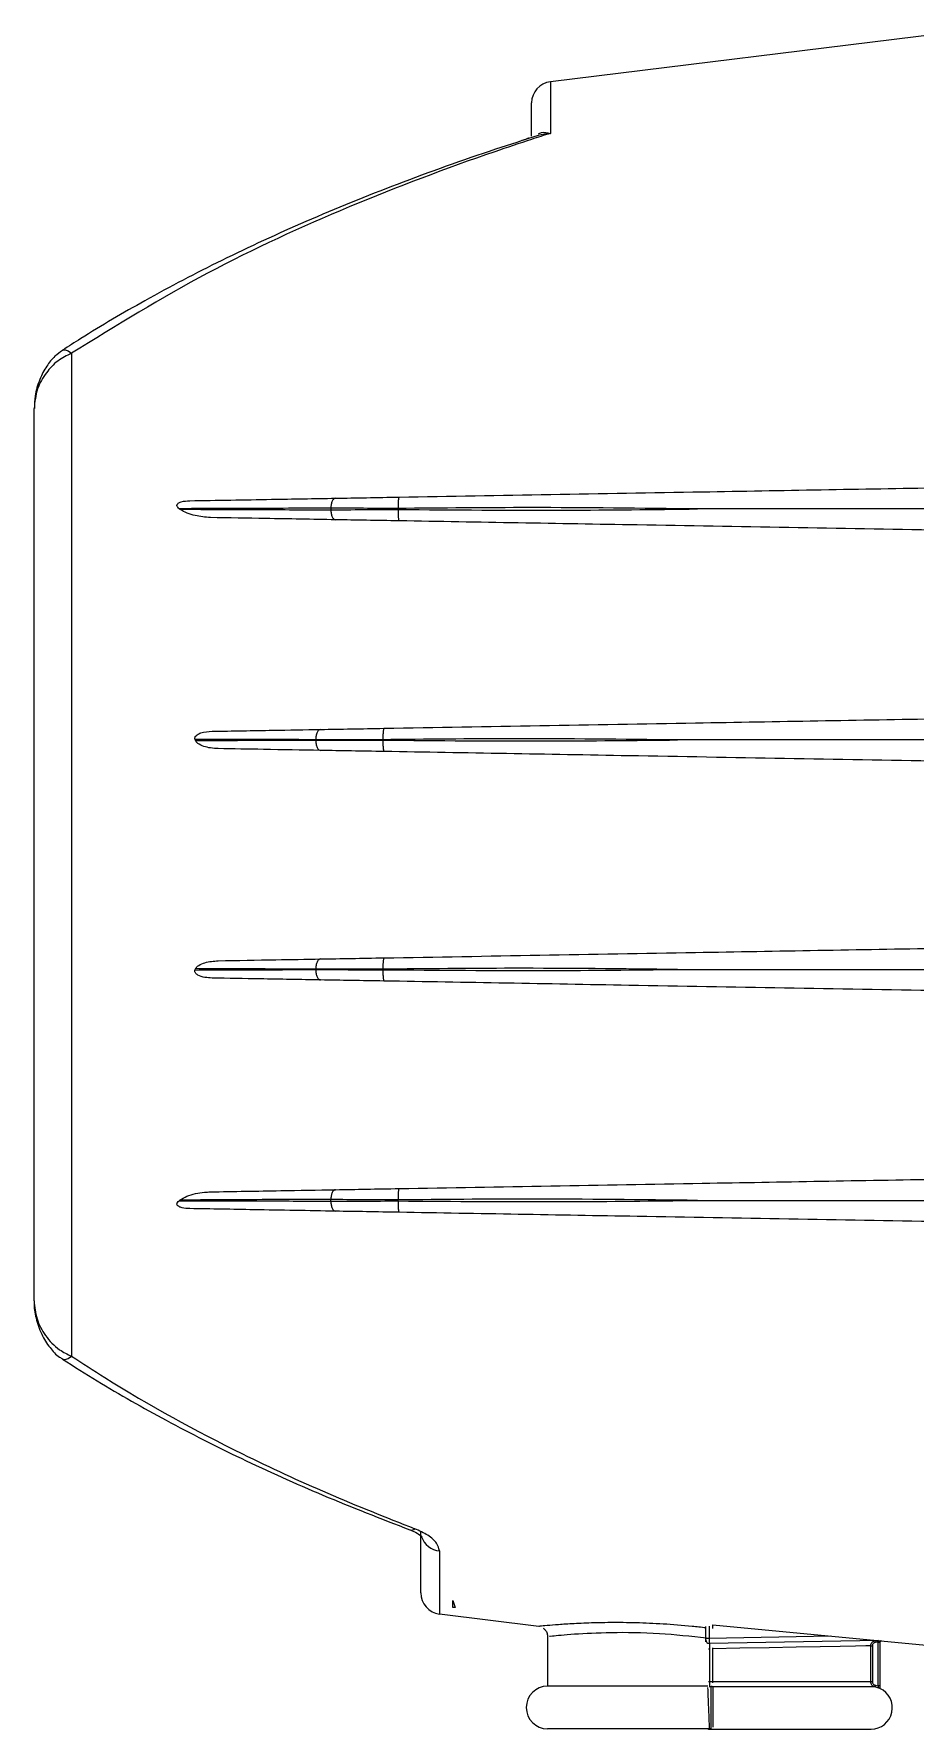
# Model space of a CAD drawing. Extents: x 11 to 120, y 2 to 94.
# Drawn here: x 11.314 to 13.794, y 38.008 to 42.779 of the extents above; entities that cross this region are included whole.
import ezdxf

# ---------------------------------------------------------------- set-up
doc = ezdxf.new("R2010")
doc.units = 0
doc.header["$MEASUREMENT"] = 0
doc.layers.add('OBJECT', color=7, linetype='CONTINUOUS')

msp = doc.modelspace()

# ---------------------------------------------------------------- linework, layer by layer
at = {"layer": 'OBJECT'}
for p, q in [((13.8648, 42.7793), (12.7675, 42.6446)), ((12.7675, 42.6446), (12.7675, 42.4993)), ((12.7148, 42.492), (12.7148, 42.5851)), ((11.4202, 41.8806), (11.4202, 39.0581)), ((11.3148, 39.2133), (11.3148, 41.7254)), ((12.1499, 41.4447), (12.1499, 41.44)), ((12.339, 41.4438), (12.339, 41.4409)), ((12.1072, 40.7929), (12.1072, 40.7918)), ((12.2963, 40.793), (12.2963, 40.7917)), ((12.1072, 40.1458), (12.1072, 40.1469)), ((12.2963, 40.1457), (12.2963, 40.147)), ((12.1499, 39.494), (12.1499, 39.4987)), ((12.339, 39.4949), (12.339, 39.4978)), ((12.4028, 38.3919), (12.4028, 38.5647)), ((12.4555, 38.5101), (12.4555, 38.3324)), ((12.4928, 38.3706), (12.4997, 38.351)), ((12.4928, 38.351), (12.4928, 38.3706)), ((12.4555, 38.3324), (12.735, 38.2981)), ((12.4997, 38.351), (12.4928, 38.351)), ((12.7598, 38.269), (12.7598, 38.1293)), ((13.2048, 38.2645), (13.2048, 38.2974)), ((13.2048, 38.2645), (13.2141, 38.2645)), ((13.2048, 38.2595), (13.2048, 38.2645)), ((13.2141, 38.2985), (13.2141, 38.2645)), ((13.2141, 38.2645), (13.557, 38.2705)), ((13.2248, 38.302), (13.8648, 38.2412)), ((13.2248, 38.292), (13.2248, 38.302)), ((13.2129, 38.2345), (13.215, 38.2345)), ((13.6906, 38.2578), (13.215, 38.2495)), ((13.215, 38.2345), (13.215, 38.142)), ((13.2248, 38.139), (13.2248, 38.2376)), ((13.6689, 38.142), (13.6689, 38.2427)), ((13.6689, 38.2427), (13.6738, 38.2427)), ((13.6738, 38.2427), (13.6738, 38.142)), ((13.6899, 38.2528), (13.6836, 38.2527)), ((13.6899, 38.2529), (13.6964, 38.2576)), ((13.6899, 38.2528), (13.6899, 38.2529)), ((13.6899, 38.13), (13.6899, 38.2528)), ((13.6948, 38.2528), (13.6899, 38.2528)), ((13.6997, 38.2579), (13.6948, 38.2529)), ((13.6948, 38.2529), (13.6948, 38.2528)), ((13.6948, 38.2528), (13.6948, 38.13)), ((13.2104, 38.1293), (12.7598, 38.1293)), ((13.2129, 38.142), (13.215, 38.142)), ((13.6809, 38.1273), (13.2148, 38.1273)), ((13.215, 38.142), (13.6689, 38.142)), ((13.2198, 38.1279), (13.2198, 38.1293)), ((13.2212, 38.1283), (13.2198, 38.1283)), ((13.6689, 38.142), (13.6738, 38.142)), ((13.6917, 38.124), (13.6809, 38.1273)), ((13.6818, 38.1322), (13.6899, 38.13)), ((13.6948, 38.13), (13.6899, 38.13)), ((13.2198, 38.0093), (12.7598, 38.0093)), ((13.2147, 38.0085), (13.6698, 38.0085)), ((13.2198, 38.0093), (13.2198, 38.0108))]:
    msp.add_line(p, q, dxfattribs=at)
at = {"layer": 'OBJECT', "flags": 128}
for points in [[(11.3948, 41.8891), (11.3955, 41.8895), (11.402, 41.8903), (11.4105, 41.8873), (11.4202, 41.8806)], [(11.3949, 39.0496), (11.3955, 39.0492), (11.402, 39.0484), (11.4105, 39.0514), (11.4202, 39.0581)], [(13.6689, 38.2427), (13.6555, 38.2424), (13.6266, 38.2419), (13.5832, 38.2411), (13.5267, 38.2401), (13.4593, 38.2389), (13.383, 38.2375), (13.3007, 38.236), (13.2248, 38.2347)], [(13.2099, 38.1259), (13.21, 38.1246), (13.2102, 38.1194), (13.2105, 38.1118), (13.2109, 38.102), (13.2113, 38.0902), (13.2118, 38.0767), (13.2121, 38.0695), (13.2122, 38.0659), (13.2123, 38.064), (13.2124, 38.0631), (13.2124, 38.0627), (13.2124, 38.0624), (13.2124, 38.0623), (13.2124, 38.0622), (13.2124, 38.0622), (13.2124, 38.0622), (13.2124, 38.0622), (13.2124, 38.0622), (13.2124, 38.0622), (13.2124, 38.0622), (13.2124, 38.0622), (13.2124, 38.0622), (13.2126, 38.057), (13.213, 38.0473), (13.2135, 38.0341), (13.2141, 38.02), (13.2144, 38.0127), (13.2146, 38.0092), (13.2147, 38.0094)]]:
    msp.add_lwpolyline(points, dxfattribs=at)
at = {"layer": 'OBJECT'}
for centre, radius, start, end in [((12.7748, 42.5851), 0.06, 97, 180), ((12.3766, 38.5828), 0.0142, 253.0904, 312.374), ((12.4608, 38.5688), 0.0589, 198.9193, 264.833), ((12.4628, 38.3919), 0.06, 180, 263), ((13.2148, 38.2595), 0.01, 180, 271), ((13.7561, 38.2552), 0.0725, 178.0251, 181.9749), ((13.6911, 38.3238), 0.071, 269.0164, 272.982), ((12.7598, 38.0693), 0.06, 90, 270), ((13.6698, 38.0685), 0.06, 270, 65.4051), ((13.755, 38.116), 0.075, 167.5605, 171.3701)]:
    msp.add_arc(centre, radius, start, end, dxfattribs=at)
for centre, major_axis, ratio, start_param, end_param in [((9.2462, 40.4693), (3.0188, 0), 0.564143, 0.607532, 0.60866), ((8.8829, 40.4693), (2.9415, 0), 0.564143, 0.194908, 0.196859), ((8.8829, 40.4693), (2.9415, 0), 0.564143, 6.086326, 6.088277), ((9.2462, 40.4693), (3.0188, 0), 0.564143, 5.674525, 5.675653), ((13.2148, 38.2645), (-0.0002, 0.015), 0.044174, 1.569897, 3.14185)]:
    msp.add_ellipse(centre, major_axis=major_axis, ratio=ratio, start_param=start_param, end_param=end_param, dxfattribs=at)
for points, knots in [([(12.7332, 42.4932), (12.6931, 42.4805), (12.5599, 42.4382), (12.3412, 42.3597), (12.0841, 42.2555), (11.8472, 42.1462), (11.636, 42.0357), (11.4879, 41.9487), (11.4119, 41.9), (11.3948, 41.8891)], [0, 0, 0, 0, 0.086263, 0.286958, 0.475955, 0.653015, 0.818159, 0.959269, 1, 1, 1, 1]), ([(12.7675, 42.4993), (12.7499, 42.4937), (12.6977, 42.477), (12.5075, 42.4135), (12.2002, 42.2968), (11.7989, 42.1142), (11.5464, 41.9584), (11.4202, 41.8806)], [0, 0, 0, 0, 0.037504, 0.11146, 0.407416, 0.703808, 1, 1, 1, 1]), ([(12.7056, 42.486), (12.7056, 42.486), (12.7013, 42.4837), (12.694, 42.4813), (12.6868, 42.479)], [0, 0, 0, 0, 0.0158387, 1, 1, 1, 1]), ([(12.7675, 42.4993), (12.7673, 42.4993), (12.7556, 42.4988), (12.7443, 42.4959), (12.7332, 42.493)], [0, 0, 0, 0, 0.012514, 1, 1, 1, 1]), ([(12.7339, 42.4978), (12.7367, 42.4993), (12.7462, 42.5044), (12.7587, 42.502), (12.7674, 42.4993), (12.7675, 42.4993)], [0, 0, 0, 0, 0.289325, 0.992098, 1, 1, 1, 1]), ([(11.3951, 41.8886), (11.3877, 41.8834), (11.3704, 41.8712), (11.3484, 41.8433), (11.329, 41.8058), (11.3165, 41.765), (11.3159, 41.7371), (11.3156, 41.7254)], [0, 0, 0, 0, 0.145353, 0.337719, 0.561667, 0.816209, 1, 1, 1, 1]), ([(11.4202, 41.8806), (11.4068, 41.874), (11.3797, 41.8607), (11.3467, 41.8251), (11.3207, 41.7793), (11.3168, 41.7439), (11.3148, 41.7254)], [0, 0, 0, 0, 0.223098, 0.450964, 0.711814, 1, 1, 1, 1]), ([(11.7228, 41.4431), (11.7214, 41.4443), (11.7191, 41.4464), (11.7171, 41.4498), (11.7166, 41.4527), (11.7173, 41.4551), (11.7191, 41.4576), (11.7229, 41.4604), (11.7342, 41.4646), (11.7448, 41.4651), (11.7528, 41.4655)], [0, 0, 0, 0, 0.113357, 0.188715, 0.241996, 0.295662, 0.342488, 0.417956, 0.560437, 1, 1, 1, 1]), ([(11.7528, 41.4655), (11.8296, 41.4668), (11.9667, 41.4692), (12.1033, 41.4716), (12.1634, 41.4726)], [0, 0, 0, 0, 0.560013, 1, 1, 1, 1]), ([(12.1634, 41.4726), (12.1617, 41.4722), (12.159, 41.4716), (12.1558, 41.4681), (12.1537, 41.4645), (12.1519, 41.46), (12.1503, 41.4535), (12.1501, 41.4482), (12.1499, 41.4447)], [0, 0, 0, 0, 0.239573, 0.368433, 0.5, 0.631561, 0.760421, 1, 1, 1, 1]), ([(12.1634, 41.4726), (12.1919, 41.4731), (12.2487, 41.4741), (12.3112, 41.4752), (12.3423, 41.4758)], [0, 0, 0, 0, 0.501105, 1, 1, 1, 1]), ([(12.3423, 41.4758), (12.3419, 41.4753), (12.3411, 41.4747), (12.3403, 41.4707), (12.3397, 41.4665), (12.3393, 41.4614), (12.339, 41.454), (12.339, 41.4478), (12.339, 41.4438)], [0, 0, 0, 0, 0.239486, 0.368378, 0.5, 0.631622, 0.760513, 1, 1, 1, 1]), ([(12.3423, 41.4758), (12.6266, 41.4807), (13.1341, 41.4896), (13.6415, 41.4985), (13.8648, 41.5023)], [0, 0, 0, 0, 0.560009, 1, 1, 1, 1]), ([(12.1499, 41.4447), (12.0702, 41.4443), (11.9278, 41.4437), (11.7855, 41.4433), (11.7228, 41.4431)], [0, 0, 0, 0, 0.559998, 1, 1, 1, 1]), ([(11.811, 41.4182), (11.7965, 41.4195), (11.7741, 41.4214), (11.7448, 41.4297), (11.7315, 41.4375), (11.7248, 41.4415)], [0, 0, 0, 0, 0.472798, 0.731903, 1, 1, 1, 1]), ([(11.7248, 41.4415), (11.8041, 41.4412), (11.9459, 41.4406), (12.0876, 41.4402), (12.1499, 41.44)], [0, 0, 0, 0, 0.5599969, 1, 1, 1, 1]), ([(12.1634, 41.412), (12.0977, 41.4132), (11.9804, 41.4152), (11.8628, 41.4173), (11.811, 41.4182)], [0, 0, 0, 0, 0.559989, 1, 1, 1, 1]), ([(12.339, 41.4438), (12.3059, 41.4439), (12.2397, 41.4441), (12.1799, 41.4445), (12.1499, 41.4447)], [0, 0, 0, 0, 0.499962, 1, 1, 1, 1]), ([(12.1499, 41.44), (12.1799, 41.4402), (12.2397, 41.4405), (12.3059, 41.4408), (12.339, 41.4409)], [0, 0, 0, 0, 0.500038, 1, 1, 1, 1]), ([(12.1499, 41.44), (12.1501, 41.4365), (12.1503, 41.4311), (12.1519, 41.4247), (12.1537, 41.4202), (12.1558, 41.4166), (12.159, 41.4131), (12.1617, 41.4124), (12.1634, 41.412)], [0, 0, 0, 0, 0.239578, 0.368444, 0.500005, 0.631568, 0.760427, 1, 1, 1, 1]), ([(12.3423, 41.4089), (12.3112, 41.4095), (12.2487, 41.4106), (12.1919, 41.4115), (12.1634, 41.412)], [0, 0, 0, 0, 0.498895, 1, 1, 1, 1]), ([(13.1816, 41.4423), (13.0243, 41.4442), (12.7434, 41.4476), (12.4626, 41.4449), (12.339, 41.4438)], [0, 0, 0, 0, 0.560064, 1, 1, 1, 1]), ([(12.339, 41.4409), (12.4963, 41.4397), (12.7771, 41.4376), (13.058, 41.4409), (13.1816, 41.4423)], [0, 0, 0, 0, 0.559937, 1, 1, 1, 1]), ([(12.339, 41.4409), (12.339, 41.4369), (12.339, 41.4307), (12.3393, 41.4233), (12.3397, 41.4181), (12.3403, 41.414), (12.3411, 41.41), (12.3419, 41.4094), (12.3423, 41.4089)], [0, 0, 0, 0, 0.239486, 0.368382, 0.499999, 0.63162, 0.760515, 1, 1, 1, 1]), ([(13.8579, 41.4423), (13.8573, 41.4423), (13.7384, 41.4423), (13.5348, 41.4423), (13.3106, 41.4423), (13.2041, 41.4423), (13.1822, 41.4423), (13.1816, 41.4423)], [0, 0, 0, 0, 0.002464, 0.527442, 0.903158, 0.997088, 1, 1, 1, 1]), ([(13.8648, 41.3823), (13.5805, 41.3873), (13.073, 41.3962), (12.5656, 41.405), (12.3423, 41.4089)], [0, 0, 0, 0, 0.560011, 1, 1, 1, 1]), ([(12.2996, 40.825), (12.5918, 40.8301), (13.1136, 40.8392), (13.6353, 40.8483), (13.8648, 40.8523)], [0, 0, 0, 0, 0.560008, 1, 1, 1, 1]), ([(11.7676, 40.7939), (11.7674, 40.7949), (11.7669, 40.7969), (11.7675, 40.8002), (11.7697, 40.8038), (11.7751, 40.8084), (11.7905, 40.815), (11.805, 40.8159), (11.8158, 40.8166)], [0, 0, 0, 0, 0.052382, 0.104943, 0.166385, 0.263156, 0.45743, 1, 1, 1, 1]), ([(12.1072, 40.7929), (12.0438, 40.7932), (11.9306, 40.7936), (11.8175, 40.7938), (11.7676, 40.7939)], [0, 0, 0, 0, 0.560003, 1, 1, 1, 1]), ([(11.7688, 40.7907), (11.8319, 40.791), (11.9448, 40.7914), (12.0576, 40.7917), (12.1072, 40.7918)], [0, 0, 0, 0, 0.560005, 1, 1, 1, 1]), ([(11.8158, 40.8166), (11.873, 40.8176), (11.9751, 40.8194), (12.0766, 40.8211), (12.1212, 40.8219)], [0, 0, 0, 0, 0.560034, 1, 1, 1, 1]), ([(12.1212, 40.8219), (12.1194, 40.8215), (12.1166, 40.8209), (12.1133, 40.8172), (12.1111, 40.8135), (12.1093, 40.8088), (12.1076, 40.8021), (12.1074, 40.7965), (12.1072, 40.7929)], [0, 0, 0, 0, 0.239579, 0.368437, 0.5, 0.631566, 0.760425, 1, 1, 1, 1]), ([(12.2963, 40.793), (12.2632, 40.793), (12.197, 40.7929), (12.1372, 40.7929), (12.1072, 40.7929)], [0, 0, 0, 0, 0.4999583, 1, 1, 1, 1]), ([(12.1072, 40.7918), (12.1372, 40.7918), (12.197, 40.7918), (12.2632, 40.7917), (12.2963, 40.7917)], [0, 0, 0, 0, 0.500042, 1, 1, 1, 1]), ([(12.1072, 40.7918), (12.1074, 40.7881), (12.1076, 40.7826), (12.1093, 40.7758), (12.1111, 40.7712), (12.1133, 40.7675), (12.1166, 40.7638), (12.1194, 40.7632), (12.1212, 40.7628)], [0, 0, 0, 0, 0.23958, 0.368438, 0.500003, 0.631562, 0.760422, 1, 1, 1, 1]), ([(12.1212, 40.8219), (12.1496, 40.8224), (12.2062, 40.8234), (12.2685, 40.8245), (12.2996, 40.825)], [0, 0, 0, 0, 0.5007266, 1, 1, 1, 1]), ([(12.2996, 40.825), (12.2992, 40.8246), (12.2984, 40.8239), (12.2976, 40.8199), (12.297, 40.8158), (12.2966, 40.8107), (12.2963, 40.8032), (12.2963, 40.7971), (12.2963, 40.793)], [0, 0, 0, 0, 0.239486, 0.368379, 0.499997, 0.631618, 0.760514, 1, 1, 1, 1]), ([(13.1256, 40.7923), (12.9708, 40.794), (12.6944, 40.797), (12.4179, 40.7943), (12.2963, 40.793)], [0, 0, 0, 0, 0.560059, 1, 1, 1, 1]), ([(12.2963, 40.7917), (12.4511, 40.7904), (12.7275, 40.7881), (13.004, 40.791), (13.1256, 40.7923)], [0, 0, 0, 0, 0.559941, 1, 1, 1, 1]), ([(12.2963, 40.7917), (12.2963, 40.7876), (12.2963, 40.7815), (12.2966, 40.774), (12.297, 40.7689), (12.2976, 40.7648), (12.2984, 40.7608), (12.2992, 40.7601), (12.2996, 40.7597)], [0, 0, 0, 0, 0.2394862, 0.3683773, 0.4999988, 0.6316201, 0.7605139, 1, 1, 1, 1]), ([(13.8579, 40.7923), (13.8573, 40.7923), (13.7198, 40.7923), (13.4975, 40.7923), (13.2547, 40.7923), (13.1481, 40.7923), (13.1263, 40.7923), (13.1256, 40.7923)], [0, 0, 0, 0, 0.002274, 0.563506, 0.91051, 0.997261, 1, 1, 1, 1]), ([(11.833, 40.7678), (11.8257, 40.7682), (11.812, 40.769), (11.7924, 40.7736), (11.7786, 40.7797), (11.771, 40.7863), (11.7694, 40.7894), (11.7688, 40.7907)], [0, 0, 0, 0, 0.307718, 0.577844, 0.849683, 0.938704, 1, 1, 1, 1]), ([(12.1212, 40.7628), (12.0675, 40.7637), (11.9716, 40.7654), (11.8753, 40.7671), (11.833, 40.7678)], [0, 0, 0, 0, 0.559976, 1, 1, 1, 1]), ([(12.2996, 40.7597), (12.2685, 40.7602), (12.2062, 40.7613), (12.1496, 40.7623), (12.1212, 40.7628)], [0, 0, 0, 0, 0.4992734, 1, 1, 1, 1]), ([(13.8648, 40.7323), (13.5726, 40.7374), (13.0508, 40.7466), (12.5291, 40.7557), (12.2996, 40.7597)], [0, 0, 0, 0, 0.56001, 1, 1, 1, 1]), ([(11.7688, 40.1479), (11.7696, 40.1495), (11.7717, 40.1535), (11.7808, 40.1602), (11.8012, 40.1684), (11.8203, 40.1699), (11.833, 40.1709)], [0, 0, 0, 0, 0.072973, 0.194337, 0.468698, 1, 1, 1, 1]), ([(11.833, 40.1709), (11.887, 40.1718), (11.9833, 40.1735), (12.0791, 40.1752), (12.1212, 40.1759)], [0, 0, 0, 0, 0.560038, 1, 1, 1, 1]), ([(12.1212, 40.1759), (12.1194, 40.1755), (12.1166, 40.1749), (12.1133, 40.1712), (12.1111, 40.1675), (12.1093, 40.1628), (12.1076, 40.1561), (12.1074, 40.1505), (12.1072, 40.1469)], [0, 0, 0, 0, 0.239578, 0.368434, 0.499997, 0.631562, 0.76042, 1, 1, 1, 1]), ([(12.1212, 40.1759), (12.1496, 40.1764), (12.2062, 40.1774), (12.2685, 40.1785), (12.2996, 40.179)], [0, 0, 0, 0, 0.5007266, 1, 1, 1, 1]), ([(12.2996, 40.179), (12.2992, 40.1786), (12.2984, 40.1779), (12.2976, 40.1739), (12.297, 40.1698), (12.2966, 40.1647), (12.2963, 40.1572), (12.2963, 40.1511), (12.2963, 40.147)], [0, 0, 0, 0, 0.239486, 0.3683796, 0.5000009, 0.6316177, 0.7605139, 1, 1, 1, 1]), ([(12.2996, 40.179), (12.5918, 40.1841), (13.1136, 40.1932), (13.6353, 40.2023), (13.8648, 40.2063)], [0, 0, 0, 0, 0.560008, 1, 1, 1, 1]), ([(11.8158, 40.1221), (11.809, 40.1225), (11.7953, 40.1233), (11.7801, 40.1275), (11.7717, 40.1331), (11.7687, 40.1362), (11.7672, 40.1396), (11.767, 40.1425), (11.7675, 40.1441), (11.7676, 40.1448)], [0, 0, 0, 0, 0.347778, 0.698125, 0.777964, 0.858341, 0.911738, 0.965437, 1, 1, 1, 1]), ([(11.7676, 40.1448), (11.831, 40.1451), (11.9442, 40.1458), (12.0574, 40.1458), (12.1072, 40.1458)], [0, 0, 0, 0, 0.560014, 1, 1, 1, 1]), ([(12.1072, 40.1469), (12.0441, 40.1473), (11.9312, 40.148), (11.8184, 40.148), (11.7688, 40.1479)], [0, 0, 0, 0, 0.5600153, 1, 1, 1, 1]), ([(12.2963, 40.147), (12.2632, 40.147), (12.197, 40.1469), (12.1372, 40.1469), (12.1072, 40.1469)], [0, 0, 0, 0, 0.499958, 1, 1, 1, 1]), ([(12.1072, 40.1458), (12.1372, 40.1458), (12.197, 40.1458), (12.2632, 40.1457), (12.2963, 40.1457)], [0, 0, 0, 0, 0.500042, 1, 1, 1, 1]), ([(12.1072, 40.1458), (12.1074, 40.1421), (12.1076, 40.1366), (12.1093, 40.1298), (12.1111, 40.1252), (12.1133, 40.1215), (12.1166, 40.1178), (12.1194, 40.1172), (12.1212, 40.1168)], [0, 0, 0, 0, 0.23958, 0.368438, 0.500003, 0.631566, 0.760422, 1, 1, 1, 1]), ([(13.1256, 40.1463), (12.9708, 40.148), (12.6944, 40.151), (12.4179, 40.1483), (12.2963, 40.147)], [0, 0, 0, 0, 0.560059, 1, 1, 1, 1]), ([(12.2963, 40.1457), (12.4511, 40.1444), (12.7275, 40.1421), (13.004, 40.145), (13.1256, 40.1463)], [0, 0, 0, 0, 0.559941, 1, 1, 1, 1]), ([(12.2963, 40.1457), (12.2963, 40.1416), (12.2963, 40.1355), (12.2966, 40.128), (12.297, 40.1229), (12.2976, 40.1188), (12.2984, 40.1148), (12.2992, 40.1141), (12.2996, 40.1137)], [0, 0, 0, 0, 0.239486, 0.368382, 0.499999, 0.63162, 0.760514, 1, 1, 1, 1]), ([(13.1256, 40.1463), (13.1263, 40.1463), (13.2639, 40.1463), (13.4863, 40.1463), (13.7292, 40.1463), (13.8356, 40.1463), (13.8573, 40.1463), (13.8579, 40.1463)], [0, 0, 0, 0, 0.002739, 0.563971, 0.910975, 0.997726, 1, 1, 1, 1]), ([(12.1212, 40.1168), (12.0643, 40.1178), (11.9627, 40.1195), (11.8607, 40.1213), (11.8158, 40.1221)], [0, 0, 0, 0, 0.55998, 1, 1, 1, 1]), ([(12.2996, 40.1137), (12.2685, 40.1142), (12.2062, 40.1153), (12.1496, 40.1163), (12.1212, 40.1168)], [0, 0, 0, 0, 0.4992734, 1, 1, 1, 1]), ([(13.8648, 40.0863), (13.5726, 40.0914), (13.0508, 40.1006), (12.5291, 40.1097), (12.2996, 40.1137)], [0, 0, 0, 0, 0.56001, 1, 1, 1, 1]), ([(12.3423, 39.5298), (12.6266, 39.5347), (13.1341, 39.5436), (13.6415, 39.5525), (13.8648, 39.5563)], [0, 0, 0, 0, 0.560009, 1, 1, 1, 1]), ([(11.7248, 39.4972), (11.7313, 39.501), (11.752, 39.5131), (11.7827, 39.519), (11.8055, 39.5202), (11.811, 39.5205)], [0, 0, 0, 0, 0.2595992, 0.8195355, 1, 1, 1, 1]), ([(11.811, 39.5205), (11.8769, 39.5216), (11.9947, 39.5237), (12.1119, 39.5257), (12.1634, 39.5266)], [0, 0, 0, 0, 0.560019, 1, 1, 1, 1]), ([(12.1634, 39.5266), (12.1617, 39.5262), (12.159, 39.5256), (12.1558, 39.5221), (12.1537, 39.5185), (12.1519, 39.514), (12.1503, 39.5075), (12.1501, 39.5022), (12.1499, 39.4987)], [0, 0, 0, 0, 0.239573, 0.368432, 0.5, 0.631561, 0.760427, 1, 1, 1, 1]), ([(12.1634, 39.5266), (12.1919, 39.5271), (12.2487, 39.5281), (12.3112, 39.5292), (12.3423, 39.5298)], [0, 0, 0, 0, 0.501105, 1, 1, 1, 1]), ([(12.3423, 39.5298), (12.3419, 39.5293), (12.3411, 39.5287), (12.3403, 39.5247), (12.3397, 39.5205), (12.3393, 39.5154), (12.339, 39.508), (12.339, 39.5018), (12.339, 39.4978)], [0, 0, 0, 0, 0.239486, 0.368379, 0.5, 0.631622, 0.760508, 1, 1, 1, 1]), ([(11.7528, 39.4732), (11.7455, 39.4736), (11.7352, 39.4741), (11.7241, 39.4777), (11.7197, 39.4806), (11.7176, 39.4829), (11.7167, 39.4854), (11.7169, 39.488), (11.7185, 39.4918), (11.7211, 39.4941), (11.7228, 39.4956)], [0, 0, 0, 0, 0.401427, 0.570187, 0.633489, 0.69736, 0.744459, 0.791501, 0.861691, 1, 1, 1, 1]), ([(11.7228, 39.4956), (11.8026, 39.4955), (11.9449, 39.4954), (12.0873, 39.4944), (12.1499, 39.494)], [0, 0, 0, 0, 0.560009, 1, 1, 1, 1]), ([(12.1499, 39.4987), (12.0706, 39.4987), (11.9288, 39.4987), (11.7871, 39.4976), (11.7248, 39.4972)], [0, 0, 0, 0, 0.560012, 1, 1, 1, 1]), ([(12.1634, 39.466), (12.0868, 39.4674), (11.9501, 39.4698), (11.8131, 39.4722), (11.7528, 39.4732)], [0, 0, 0, 0, 0.559993, 1, 1, 1, 1]), ([(12.339, 39.4978), (12.3059, 39.4979), (12.2397, 39.4981), (12.1799, 39.4985), (12.1499, 39.4987)], [0, 0, 0, 0, 0.499962, 1, 1, 1, 1]), ([(12.1499, 39.494), (12.1799, 39.4942), (12.2397, 39.4945), (12.3059, 39.4948), (12.339, 39.4949)], [0, 0, 0, 0, 0.500038, 1, 1, 1, 1]), ([(12.1499, 39.494), (12.1501, 39.4905), (12.1503, 39.4851), (12.1519, 39.4787), (12.1537, 39.4742), (12.1558, 39.4706), (12.159, 39.4671), (12.1617, 39.4664), (12.1634, 39.466)], [0, 0, 0, 0, 0.239584, 0.36845, 0.50001, 0.631568, 0.760426, 1, 1, 1, 1]), ([(12.3423, 39.4629), (12.3112, 39.4635), (12.2487, 39.4646), (12.1919, 39.4655), (12.1634, 39.466)], [0, 0, 0, 0, 0.498895, 1, 1, 1, 1]), ([(13.1816, 39.4963), (13.0243, 39.4982), (12.7434, 39.5016), (12.4626, 39.4989), (12.339, 39.4978)], [0, 0, 0, 0, 0.560064, 1, 1, 1, 1]), ([(12.339, 39.4949), (12.4963, 39.4937), (12.7771, 39.4916), (13.058, 39.4949), (13.1816, 39.4963)], [0, 0, 0, 0, 0.559937, 1, 1, 1, 1]), ([(12.339, 39.4949), (12.339, 39.4909), (12.339, 39.4847), (12.3393, 39.4773), (12.3397, 39.4721), (12.3403, 39.468), (12.3411, 39.464), (12.3419, 39.4634), (12.3423, 39.4629)], [0, 0, 0, 0, 0.239481, 0.368377, 0.499999, 0.631621, 0.760513, 1, 1, 1, 1]), ([(13.8648, 39.4363), (13.5805, 39.4413), (13.073, 39.4502), (12.5656, 39.459), (12.3423, 39.4629)], [0, 0, 0, 0, 0.560011, 1, 1, 1, 1]), ([(13.1816, 39.4963), (13.1822, 39.4963), (13.3012, 39.4963), (13.5049, 39.4963), (13.7291, 39.4963), (13.8356, 39.4963), (13.8573, 39.4963), (13.8579, 39.4963)], [0, 0, 0, 0, 0.002912, 0.527889, 0.903606, 0.997536, 1, 1, 1, 1]), ([(11.315, 39.213), (11.3149, 39.2116), (11.3141, 39.1958), (11.3196, 39.1636), (11.3339, 39.12), (11.3574, 39.0831), (11.3783, 39.0595), (11.3925, 39.052), (11.3954, 39.0504)], [0, 0, 0, 0, 0.021413, 0.250273, 0.506436, 0.742835, 0.946672, 1, 1, 1, 1]), ([(11.3148, 39.2133), (11.3165, 39.1965), (11.3199, 39.1626), (11.3455, 39.1143), (11.3802, 39.0771), (11.4086, 39.0636), (11.4202, 39.0581)], [0, 0, 0, 0, 0.261322, 0.527904, 0.808328, 1, 1, 1, 1]), ([(11.3948, 39.0496), (11.4272, 39.0291), (11.5227, 38.9684), (11.6897, 38.8738), (11.9016, 38.7665), (12.1304, 38.6632), (12.2905, 38.601), (12.3724, 38.5692)], [0, 0, 0, 0, 0.104369, 0.308336, 0.524932, 0.75686, 1, 1, 1, 1]), ([(11.4202, 39.0581), (11.4512, 39.0379), (11.6067, 38.9366), (11.8471, 38.806), (12.1405, 38.6697), (12.3042, 38.6048), (12.3862, 38.5723)], [0, 0, 0, 0, 0.10177, 0.509294, 0.754409, 1, 1, 1, 1]), ([(12.3724, 38.5692), (12.3726, 38.5691), (12.3808, 38.5664), (12.3932, 38.56), (12.405, 38.5514), (12.4061, 38.55), (12.4066, 38.5493)], [0, 0, 0, 0, 0.008959, 0.364893, 0.713898, 1, 1, 1, 1]), ([(12.4555, 38.5101), (12.4537, 38.5173), (12.4502, 38.5316), (12.4255, 38.5543), (12.399, 38.5664), (12.3862, 38.5723)], [0, 0, 0, 0, 0.339404, 0.678713, 1, 1, 1, 1]), ([(12.735, 38.2984), (12.735, 38.2984), (12.735, 38.2984), (12.7508, 38.3), (12.7794, 38.3024), (12.8211, 38.3054), (12.8737, 38.308), (12.9367, 38.3094), (13.0075, 38.3088), (13.085, 38.3054), (13.1516, 38.3004), (13.192, 38.2957), (13.2048, 38.2943)], [0, 0, 0, 0, 0.074726, 0.1812, 0.290731, 0.397809, 0.507914, 0.616367, 0.727946, 0.836681, 0.948573, 1, 1, 1, 1]), ([(12.7474, 38.2924), (12.7495, 38.2908), (12.7543, 38.2869), (12.7589, 38.2783), (12.7594, 38.2715), (12.7596, 38.2683)], [0, 0, 0, 0, 0.28139, 0.652926, 1, 1, 1, 1]), ([(13.2073, 38.2642), (13.1623, 38.2691), (13.0665, 38.2797), (12.9342, 38.2806), (12.8293, 38.2755), (12.767, 38.2693), (12.7657, 38.2691), (12.7651, 38.269)], [0, 0, 0, 0, 0.19042, 0.405975, 0.621885, 0.841248, 1, 1, 1, 1]), ([(13.2048, 38.2541), (13.2048, 38.2556), (13.2048, 38.2587), (13.2048, 38.2592), (13.2048, 38.2595)], [0, 0, 0, 0, 0.493635, 1, 1, 1, 1]), ([(13.215, 38.2495), (13.215, 38.2493), (13.215, 38.249), (13.2151, 38.2464), (13.2151, 38.2426), (13.215, 38.2384), (13.215, 38.2356), (13.215, 38.2345)], [0, 0, 0, 0, 0.2147771, 0.4295188, 0.6441902, 0.8588096, 1, 1, 1, 1]), ([(13.6689, 38.2427), (13.6689, 38.2437), (13.6691, 38.2463), (13.6707, 38.2505), (13.6741, 38.2544), (13.6783, 38.2568), (13.6816, 38.2576), (13.6833, 38.2576), (13.6836, 38.2577)], [0, 0, 0, 0, 0.129475, 0.34651, 0.564116, 0.78187, 0.960752, 1, 1, 1, 1]), ([(13.6836, 38.2527), (13.6825, 38.2525), (13.6802, 38.2523), (13.6772, 38.2505), (13.675, 38.2479), (13.6739, 38.2451), (13.6738, 38.2433), (13.6738, 38.2427)], [0, 0, 0, 0, 0.2179551, 0.4359426, 0.6535579, 0.8705782, 1, 1, 1, 1]), ([(13.215, 38.142), (13.215, 38.1407), (13.215, 38.1378), (13.215, 38.1342), (13.2149, 38.1309), (13.2149, 38.1296), (13.2149, 38.1289)], [0, 0, 0, 0, 0.228439, 0.5443205, 0.7419464, 1, 1, 1, 1]), ([(13.2198, 38.0108), (13.2198, 38.012), (13.2198, 38.0143), (13.2197, 38.0208), (13.2197, 38.0314), (13.2197, 38.0477), (13.2197, 38.0693), (13.2197, 38.091), (13.2197, 38.1073), (13.2197, 38.1178), (13.2198, 38.1244), (13.2198, 38.1267), (13.2198, 38.1279)], [0, 0, 0, 0, 0.079118, 0.155729, 0.229835, 0.369888, 0.500031, 0.630075, 0.770094, 0.844206, 0.920842, 1, 1, 1, 1]), ([(13.2198, 38.1293), (13.2204, 38.1293), (13.2218, 38.1291), (13.2234, 38.128), (13.2246, 38.1263), (13.2247, 38.125), (13.2248, 38.1243)], [0, 0, 0, 0, 0.249869, 0.499734, 0.749891, 1, 1, 1, 1]), ([(13.2248, 38.1243), (13.2248, 38.1235), (13.2248, 38.1219), (13.2248, 38.1091), (13.2248, 38.0909), (13.2248, 38.0693), (13.2248, 38.0477), (13.2248, 38.0295), (13.2248, 38.0168), (13.2248, 38.0152), (13.2248, 38.0143)], [0, 0, 0, 0, 0.125016, 0.250018, 0.375006, 0.499988, 0.62497, 0.749964, 0.874972, 1, 1, 1, 1]), ([(13.6809, 38.1273), (13.6792, 38.1278), (13.676, 38.1288), (13.6721, 38.1322), (13.6694, 38.1367), (13.669, 38.1402), (13.6689, 38.142)], [0, 0, 0, 0, 0.246941, 0.494053, 0.740774, 1, 1, 1, 1]), ([(13.6738, 38.142), (13.6739, 38.1408), (13.6741, 38.1385), (13.6759, 38.1355), (13.6785, 38.1332), (13.6807, 38.1325), (13.6818, 38.1322)], [0, 0, 0, 0, 0.259045, 0.505696, 0.752833, 1, 1, 1, 1]), ([(13.6917, 38.124), (13.6917, 38.124), (13.6917, 38.124), (13.6916, 38.1244), (13.6914, 38.125), (13.691, 38.1261), (13.6905, 38.1279), (13.6901, 38.1293), (13.6899, 38.13)], [0, 0, 0, 0, 0.075052, 0.237051, 0.277236, 0.50597, 0.751548, 1, 1, 1, 1]), ([(13.6948, 38.1228), (13.6947, 38.1228), (13.6946, 38.1228), (13.6934, 38.1233), (13.6923, 38.1237), (13.6917, 38.124), (13.6917, 38.124)], [0, 0, 0, 0, 0.311291, 0.665439, 0.988603, 1, 1, 1, 1]), ([(13.6948, 38.13), (13.6948, 38.1287), (13.6948, 38.1261), (13.6948, 38.1239), (13.6948, 38.1228)], [0, 0, 0, 0, 0.480738, 1, 1, 1, 1]), ([(13.2107, 38.0094), (13.2109, 38.0093), (13.2116, 38.0089), (13.213, 38.0086), (13.2141, 38.0085), (13.2147, 38.0085)], [0, 0, 0, 0, 0.1198, 0.558334, 1, 1, 1, 1])]:
    msp.add_open_spline(points, degree=3, knots=knots, dxfattribs=at)

doc.saveas('drawing.dxf')
